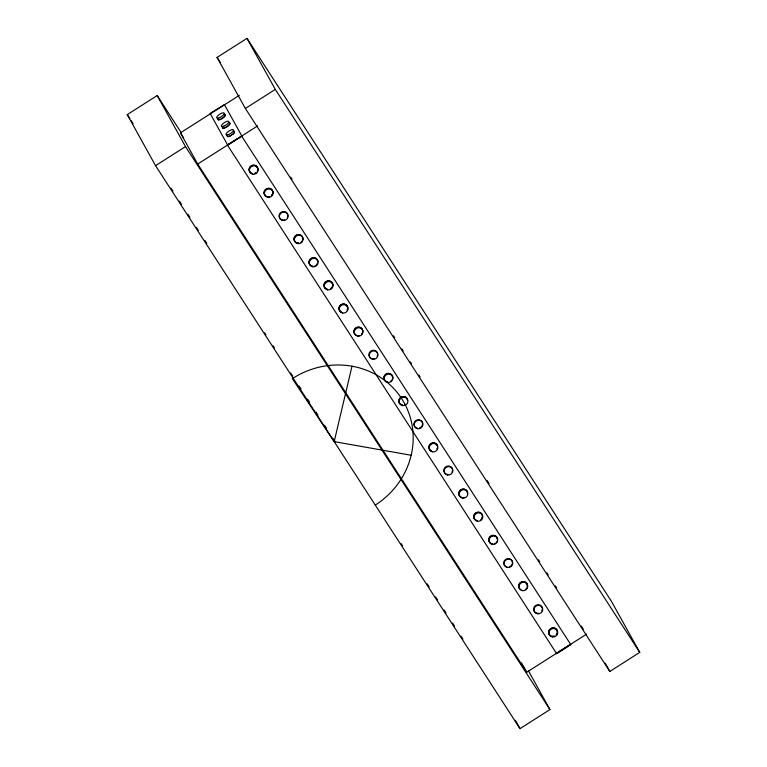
<?xml version="1.0" encoding="UTF-8"?>
<svg xmlns="http://www.w3.org/2000/svg" width="767" height="767" viewBox="0 0 767 767"><rect width="100%" height="100%" fill="white"/><g stroke="black" fill="none" stroke-linecap="round" stroke-linejoin="round"><path stroke-width="1.15" d="M351.995 366.195L334.191 441.619L411.17 455.253M528.568 671.029L549.939 709.58L520.007 728.65L155.557 165.672L127.255 114.619L157.187 95.549L181.271 132.749M217.061 57.42L246.993 38.35L611.443 601.328L639.745 652.381L609.813 671.451L245.363 108.473L217.061 57.42L220.311 62.443M241.672 136.19L570.849 644.683L556.689 653.705L227.511 145.212L241.864 136.075L227.521 144.81L210.12 113.42L224.463 104.686M586.573 634.136L526.708 672.266L197.713 164.052L180.427 132.864L239.294 95.367M155.557 165.672L185.489 146.602L157.187 95.549M245.363 108.473L275.295 89.403L246.993 38.35M197.713 164.052L257.578 125.922M375.216 504.983L376.031 504.59A80.027 75.578 -29 0 0 401.208 397.929A80.027 75.578 -29 0 0 292.361 378.649L334.191 441.619M275.295 89.403L639.745 652.381M290.741 177.148L292.045 179.152M393.471 335.831L394.765 337.844M401.918 348.889L403.221 350.902M410.374 361.947L411.678 363.961M418.83 375.005L420.124 377.009M487.093 480.468L489.049 483.478M538.463 559.805L539.757 561.818M546.909 572.863L548.213 574.876M555.366 585.921L556.669 587.934M581.376 626.093L583.323 629.113M180.427 132.864L183.677 137.887M185.489 146.602L549.939 709.58M127.255 114.619L129.863 118.636M131.157 120.649L133.113 123.66M171.031 188.145L172.978 191.156M179.478 201.203L181.434 204.214M187.934 214.252L189.88 217.272M196.39 227.31L198.337 230.33M204.837 240.368L206.793 243.379M264.653 332.773L265.957 334.776M273.11 345.831L274.404 347.834M290.664 372.944L292.611 375.955M299.111 386.002L301.067 389.013M307.567 399.061L309.523 402.071M316.023 412.119L317.969 415.129M324.47 425.177L326.426 428.187M332.926 438.225L334.872 441.246M401.199 543.688L402.493 545.701M427.2 583.86L429.156 586.88M435.656 596.918L437.602 599.938M444.103 609.976L446.058 612.986M452.559 623.034L454.505 626.045M461.015 636.092L462.961 639.103M605.192 663.119L609.813 671.451M570.61 644.299L556.449 653.321M224.28 104.398L241.864 136.075M521.522 662.909L526.708 672.266M515.386 720.318L520.007 728.65M225.335 114.858A4.439 1.457 -32.9 0 1 225.383 115.271M225.182 115.817A4.439 1.457 -32.9 0 1 221.299 119.096M220.33 119.537A4.439 1.457 -32.9 0 1 218.154 119.873M224.29 114.264A4.439 1.457 -32.9 0 1 222.114 118.243A4.439 1.457 -32.9 0 1 217.809 118.386M233.599 131.042A4.439 1.457 -32.9 0 1 231.413 135.021A4.439 1.457 -32.9 0 1 227.118 135.174M234.481 132.605A4.439 1.457 -32.9 0 1 232.545 134.647M231.596 135.299A4.439 1.457 -32.9 0 1 227.463 136.66M228.94 122.653A4.439 1.457 -32.9 0 1 226.764 126.632A4.439 1.457 -32.9 0 1 222.468 126.776M229.985 123.247A4.439 1.457 -32.9 0 1 230.033 123.66M229.832 124.206A4.439 1.457 -32.9 0 1 225.958 127.485M224.98 127.936A4.439 1.457 -32.9 0 1 222.814 128.271M550.879 635.929A4.439 4.19 -29 0 1 548.971 630.589A4.439 4.19 -29 0 1 554.388 628.01A4.439 4.19 -29 0 1 557.235 632.909M556.823 633.954A4.439 4.19 -29 0 1 556.152 634.884A4.439 4.19 -29 0 0 556.88 634.06M554.215 636.121A4.439 4.19 -29 0 1 551.943 636.274M550.936 636.025A4.439 4.19 -29 0 1 549.028 630.685A4.439 4.19 -29 0 1 554.436 628.115A4.439 4.19 -29 0 1 557.293 633.005M554.273 636.217A4.439 4.19 -29 0 1 552 636.38M405.551 404.372A4.439 4.19 -29 0 1 404.506 404.871M402.234 405.024A4.439 4.19 -29 0 1 400.106 398.073A4.439 4.19 -29 0 1 407.478 399.463M402.176 404.928A4.439 4.19 -29 0 1 398.888 400.316A4.439 4.19 -29 0 1 403.5 396.501A4.439 4.19 -29 0 1 407.593 400.451M356.243 335.275A4.439 4.19 -29 0 1 354.325 329.935A4.439 4.19 -29 0 1 359.742 327.365A4.439 4.19 -29 0 1 362.599 332.255M362.187 333.3A4.439 4.19 -29 0 1 361.506 334.23M359.57 335.467A4.439 4.19 -29 0 1 357.307 335.62M356.185 335.169A4.439 4.19 -29 0 1 354.277 329.829A4.439 4.19 -29 0 1 359.685 327.26A4.439 4.19 -29 0 1 362.542 332.149M362.129 333.204A4.439 4.19 -29 0 1 361.458 334.124M387.258 381.889A4.439 4.19 -29 0 1 384.142 376.559A4.439 4.19 -29 0 1 390.058 373.75A4.439 4.19 -29 0 1 392.138 379.579M391.467 380.499A4.439 4.19 -29 0 1 390.576 381.237M387.201 381.793A4.439 4.19 -29 0 1 383.979 376.818A4.439 4.19 -29 0 1 389.272 373.443A4.439 4.19 -29 0 1 392.493 378.419M312.38 266.216A4.439 4.19 -29 0 1 309.082 261.605A4.439 4.19 -29 0 1 313.693 257.798A4.439 4.19 -29 0 1 317.787 261.739M317.26 263.896A4.439 4.19 -29 0 1 316.579 264.826M315.688 265.564A4.439 4.19 -29 0 1 314.643 266.063M312.322 266.111A4.439 4.19 -29 0 1 309.024 261.509A4.439 4.19 -29 0 1 313.636 257.693A4.439 4.19 -29 0 1 317.739 261.633M317.202 263.8A4.439 4.19 -29 0 1 316.522 264.72M374.497 358.496A4.439 4.19 -29 0 1 368.965 355.514A4.439 4.19 -29 0 1 372.781 350.289A4.439 4.19 -29 0 1 377.642 354.172M377.517 355.284A4.439 4.19 -29 0 1 377.105 356.339M417.21 428.159A4.439 4.19 -29 0 1 414.602 421.802A4.439 4.19 -29 0 1 421.773 421.304A4.439 4.19 -29 0 1 419.482 428.005M341.267 312.14A4.439 4.19 -29 0 1 341.085 304.796A4.439 4.19 -29 0 1 347.748 308.008M347.624 309.12A4.439 4.19 -29 0 1 347.211 310.165M341.21 312.035A4.439 4.19 -29 0 1 341.027 304.691A4.439 4.19 -29 0 1 347.691 307.903M347.566 309.015A4.439 4.19 -29 0 1 347.154 310.069M325.361 288.392A4.439 4.19 -29 0 1 327.154 281.163A4.439 4.19 -29 0 1 332.648 285.986M332.236 287.031A4.439 4.19 -29 0 1 330.663 288.699M327.356 289.351A4.439 4.19 -29 0 1 326.291 289.006M325.304 288.287A4.439 4.19 -29 0 1 327.097 281.058A4.439 4.19 -29 0 1 332.59 285.88M332.178 286.935A4.439 4.19 -29 0 1 330.606 288.593M327.298 289.245A4.439 4.19 -29 0 1 326.234 288.9M507.073 566.976A4.439 4.19 -29 0 1 504.465 560.619A4.439 4.19 -29 0 1 511.637 560.121A4.439 4.19 -29 0 1 509.336 566.813M520.985 589.756A4.439 4.19 -29 0 1 519.077 584.416A4.439 4.19 -29 0 1 524.484 581.846A4.439 4.19 -29 0 1 527.341 586.736M526.929 587.79A4.439 4.19 -29 0 1 525.366 589.449M519.288 588.212A4.439 4.19 -29 0 1 522.356 581.664A4.439 4.19 -29 0 1 527.284 586.63M477.122 520.697A4.439 4.19 -29 0 1 474.006 515.366A4.439 4.19 -29 0 1 479.912 512.557A4.439 4.19 -29 0 1 482.002 518.387M481.321 519.307A4.439 4.19 -29 0 1 480.43 520.045M477.064 520.601A4.439 4.19 -29 0 1 473.948 515.261A4.439 4.19 -29 0 1 479.854 512.452A4.439 4.19 -29 0 1 481.944 518.281M437.478 447.928A4.439 4.19 -29 0 1 437.065 448.983A4.439 4.19 -29 0 0 437.42 447.823M431.121 450.948A4.439 4.19 -29 0 1 430.479 443.949A4.439 4.19 -29 0 1 437.372 445.627M437.43 445.732A4.439 4.19 -29 0 0 430.479 443.949A4.439 4.19 -29 0 0 431.064 450.843M490.103 542.873A4.439 4.19 -29 0 1 491.896 535.644A4.439 4.19 -29 0 1 497.39 540.467M496.978 541.521A4.439 4.19 -29 0 1 496.297 542.442M495.405 543.18A4.439 4.19 -29 0 1 494.36 543.678M492.098 543.841A4.439 4.19 -29 0 1 491.033 543.487M490.046 542.777A4.439 4.19 -29 0 1 491.302 535.759A4.439 4.19 -29 0 1 497.457 539.259M492.04 543.736A4.439 4.19 -29 0 1 490.976 543.381M448.302 474.495A4.439 4.19 -29 0 1 443.872 469.826A4.439 4.19 -29 0 1 449.606 466.173A4.439 4.19 -29 0 1 452.041 472.117M461.072 497.217A4.439 4.19 -29 0 1 459.165 491.877A4.439 4.19 -29 0 1 464.581 489.308A4.439 4.19 -29 0 1 467.439 494.197M462.146 497.562A4.439 4.19 -29 0 0 464.409 497.409A4.439 4.19 -29 0 1 462.089 497.467M461.025 497.112A4.439 4.19 -29 0 1 460.842 489.777A4.439 4.19 -29 0 1 467.496 492.989M538.108 613.207A4.439 4.19 -29 0 1 533.679 608.528A4.439 4.19 -29 0 1 539.402 604.875A4.439 4.19 -29 0 1 541.847 610.82M252.468 173.678A4.439 4.19 -29 0 1 249.352 168.337A4.439 4.19 -29 0 1 255.267 165.528A4.439 4.19 -29 0 1 257.348 171.357M255.785 173.026A4.439 4.19 -29 0 1 254.74 173.515M252.41 173.572A4.439 4.19 -29 0 1 249.294 168.241A4.439 4.19 -29 0 1 255.21 165.432A4.439 4.19 -29 0 1 257.29 171.252M255.727 172.92A4.439 4.19 -29 0 1 254.682 173.419M266.379 196.457A4.439 4.19 -29 0 1 264.471 191.127A4.439 4.19 -29 0 1 269.888 188.548A4.439 4.19 -29 0 1 272.736 193.437M272.323 194.492A4.439 4.19 -29 0 1 271.652 195.422M269.716 196.649A4.439 4.19 -29 0 1 267.443 196.812M266.322 196.362A4.439 4.19 -29 0 1 264.414 191.021A4.439 4.19 -29 0 1 269.831 188.452A4.439 4.19 -29 0 1 272.678 193.342M272.266 194.396A4.439 4.19 -29 0 1 271.595 195.317M268.527 196.774A4.439 4.19 -29 0 1 267.386 196.707M284.691 219.793A4.439 4.19 -29 0 1 279.159 216.812A4.439 4.19 -29 0 1 282.975 211.577A4.439 4.19 -29 0 1 287.836 215.469M287.711 216.572A4.439 4.19 -29 0 1 287.299 217.627M298.536 243.149A4.439 4.19 -29 0 1 294.068 238.844A4.439 4.19 -29 0 1 299.092 234.683A4.439 4.19 -29 0 1 302.687 239.707M302.275 240.761A4.439 4.19 -29 0 1 300.712 242.43M298.478 243.043A4.439 4.19 -29 0 1 294.01 238.738A4.439 4.19 -29 0 1 299.034 234.577A4.439 4.19 -29 0 1 302.639 239.611M228.499 134.561A4.439 1.457 -32.9 0 0 233.494 129.882A4.439 1.457 -32.9 0 0 227.272 132.355A4.439 1.457 -32.9 0 0 228.499 134.561M223.839 126.171A4.439 1.457 -32.9 0 0 228.844 121.493A4.439 1.457 -32.9 0 0 222.622 123.966A4.439 1.457 -32.9 0 0 223.839 126.171M219.189 117.782A4.439 1.457 -32.9 0 0 224.194 113.104A4.439 1.457 -32.9 0 0 217.962 115.568A4.439 1.457 -32.9 0 0 219.189 117.782M402.531 405.561A4.439 4.19 -29 0 0 407.776 400A4.439 4.19 -29 0 0 400.403 398.61A4.439 4.19 -29 0 0 402.531 405.561M357.604 336.157A4.439 4.19 -29 0 0 362.839 330.596A4.439 4.19 -29 0 0 355.466 329.206A4.439 4.19 -29 0 0 357.604 336.157M387.556 382.426A4.439 4.19 -29 0 0 392.8 376.865A4.439 4.19 -29 0 0 385.427 375.475A4.439 4.19 -29 0 0 387.556 382.426M312.677 266.753A4.439 4.19 -29 0 0 317.912 261.192A4.439 4.19 -29 0 0 310.539 259.802A4.439 4.19 -29 0 0 312.677 266.753M372.58 359.292A4.439 4.19 -29 0 0 377.815 353.731A4.439 4.19 -29 0 0 370.451 352.341A4.439 4.19 -29 0 0 372.58 359.292M417.507 428.695A4.439 4.19 -29 0 0 422.751 423.135A4.439 4.19 -29 0 0 415.378 421.745A4.439 4.19 -29 0 0 417.507 428.695M342.628 313.022A4.439 4.19 -29 0 0 347.863 307.462A4.439 4.19 -29 0 0 340.49 306.071A4.439 4.19 -29 0 0 342.628 313.022M327.653 289.888A4.439 4.19 -29 0 0 332.888 284.327A4.439 4.19 -29 0 0 325.515 282.937A4.439 4.19 -29 0 0 327.653 289.888M507.371 567.503A4.439 4.19 -29 0 0 512.605 561.943A4.439 4.19 -29 0 0 505.232 560.552A4.439 4.19 -29 0 0 507.371 567.503M522.346 590.648A4.439 4.19 -29 0 0 527.581 585.077A4.439 4.19 -29 0 0 520.208 583.687A4.439 4.19 -29 0 0 522.346 590.648M477.419 521.234A4.439 4.19 -29 0 0 482.654 515.673A4.439 4.19 -29 0 0 475.281 514.283A4.439 4.19 -29 0 0 477.419 521.234M432.483 451.83A4.439 4.19 -29 0 0 437.727 446.269A4.439 4.19 -29 0 0 430.354 444.879A4.439 4.19 -29 0 0 432.483 451.83M492.395 544.369A4.439 4.19 -29 0 0 497.63 538.808A4.439 4.19 -29 0 0 490.257 537.418A4.439 4.19 -29 0 0 492.395 544.369M447.468 474.965A4.439 4.19 -29 0 0 452.703 469.404A4.439 4.19 -29 0 0 445.33 468.014A4.439 4.19 -29 0 0 447.468 474.965M462.443 498.099A4.439 4.19 -29 0 0 467.678 492.539A4.439 4.19 -29 0 0 460.305 491.148A4.439 4.19 -29 0 0 462.443 498.099M537.322 613.782A4.439 4.19 -29 0 0 542.566 608.212A4.439 4.19 -29 0 0 535.193 606.822A4.439 4.19 -29 0 0 537.322 613.782M552.298 636.917A4.439 4.19 -29 0 0 557.542 631.346A4.439 4.19 -29 0 0 550.169 629.956A4.439 4.19 -29 0 0 552.298 636.917M252.765 174.214A4.439 4.19 -29 0 0 258.009 168.644A4.439 4.19 -29 0 0 250.636 167.254A4.439 4.19 -29 0 0 252.765 174.214M267.741 197.349A4.439 4.19 -29 0 0 272.985 191.779A4.439 4.19 -29 0 0 265.612 190.389A4.439 4.19 -29 0 0 267.741 197.349M282.716 220.484A4.439 4.19 -29 0 0 287.961 214.913A4.439 4.19 -29 0 0 280.588 213.523A4.439 4.19 -29 0 0 282.716 220.484M297.701 243.618A4.439 4.19 -29 0 0 302.936 238.058A4.439 4.19 -29 0 0 295.563 236.658A4.439 4.19 -29 0 0 297.701 243.618"/></g></svg>
